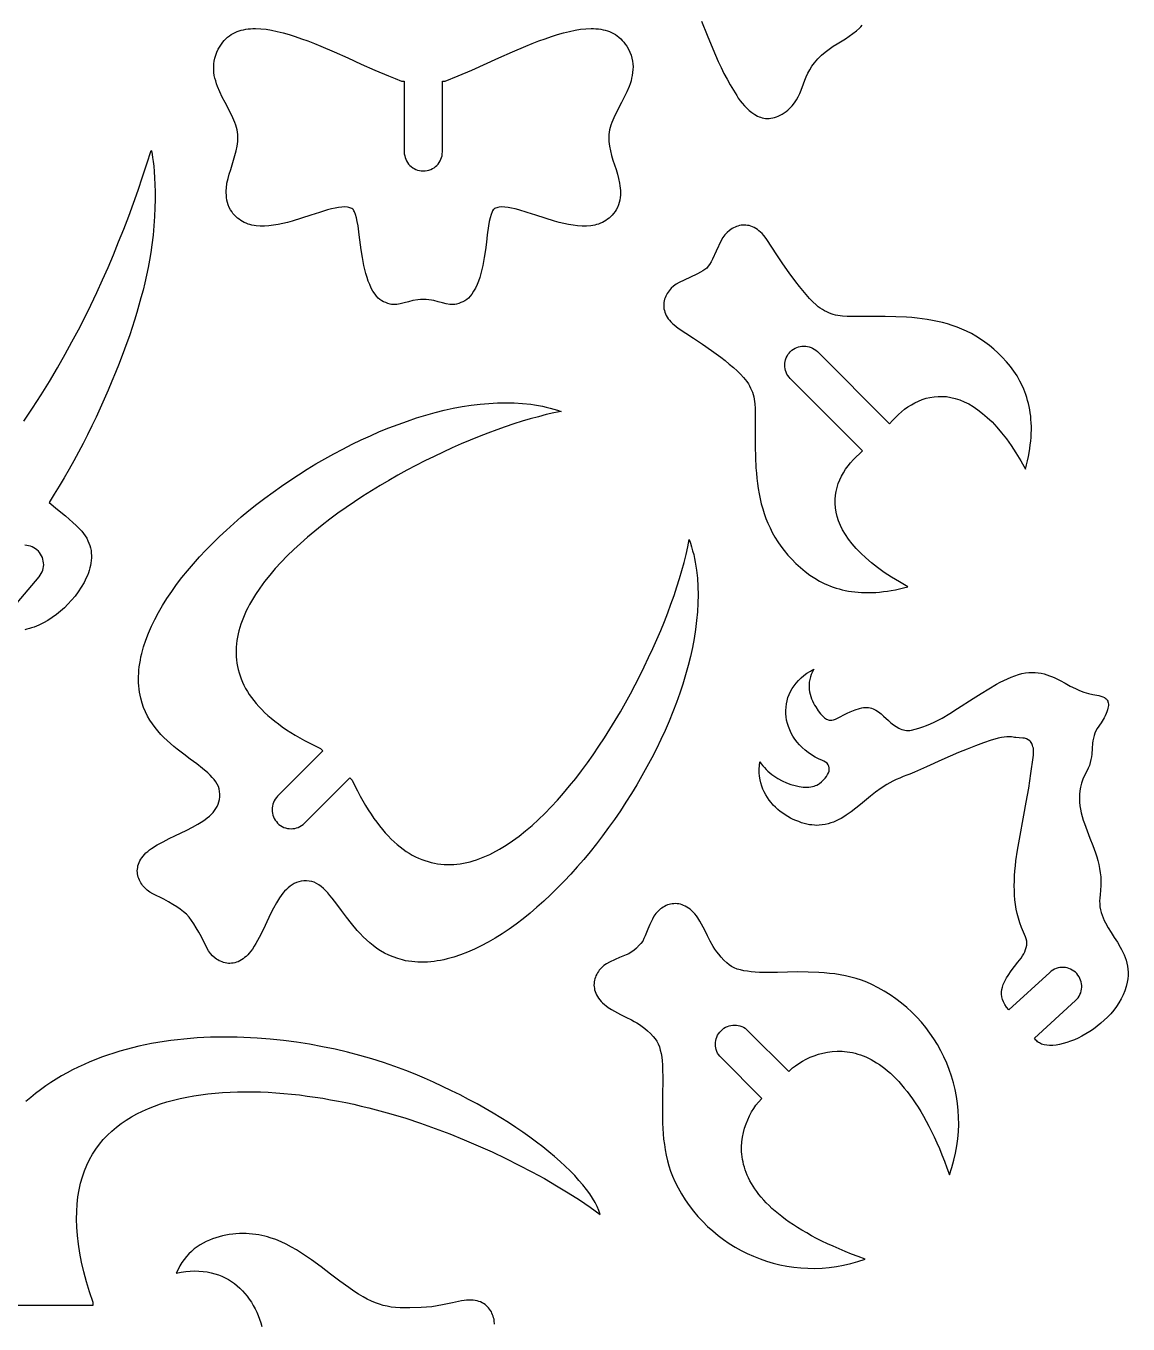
# Model space of a CAD drawing. Extents: x 4 to 246, y 5 to 420.
# Drawn here: x 155.2 to 242.1, y 122.9 to 225.2 of the extents above; entities that cross this region are included whole.
import ezdxf

# ---------------------------------------------------------------- set-up
doc = ezdxf.new("R2010")
doc.units = 0
doc.layers.add('IMPORT_-_TIRANO', color=18, linetype='CONTINUOUS')

msp = doc.modelspace()

# ---------------------------------------------------------------- linework, layer by layer
at = {"layer": 'IMPORT_-_TIRANO'}
for points in [[(208.45, 225.58), (208.9, 224.48), (209.34, 223.42), (209.78, 222.42), (210, 221.94), (210.23, 221.47), (210.47, 221.01), (210.71, 220.57), (210.97, 220.14), (211.23, 219.72), (211.36, 219.52), (211.51, 219.32), (211.67, 219.12), (211.84, 218.92), (212.02, 218.73), (212.22, 218.55), (212.43, 218.38), (212.65, 218.23), (212.88, 218.11), (213, 218.06), (213.12, 218.01), (213.25, 217.98), (213.38, 217.95), (213.51, 217.93), (213.65, 217.93), (213.78, 217.93), (213.92, 217.94), (214.07, 217.96), (214.21, 218), (214.36, 218.05), (214.51, 218.11), (214.67, 218.18), (214.82, 218.27), (214.98, 218.37), (215.13, 218.48), (215.26, 218.58), (215.38, 218.69), (215.5, 218.8), (215.6, 218.91), (215.79, 219.14), (215.95, 219.38), (216.09, 219.63), (216.2, 219.88), (216.31, 220.14), (216.51, 220.66), (216.61, 220.93), (216.72, 221.21), (216.85, 221.48), (216.99, 221.76), (217.16, 222.04), (217.36, 222.31), (217.49, 222.47), (217.62, 222.62), (217.91, 222.9), (218.21, 223.15), (218.52, 223.39), (218.84, 223.61), (219.16, 223.81), (219.8, 224.21), (220.11, 224.41), (220.4, 224.61), (220.67, 224.82), (220.92, 225.04), (221.03, 225.15), (221.13, 225.27)], [(155.03, 194.05), (155.72, 195.08), (156.39, 196.13), (157.05, 197.19), (157.68, 198.26), (158.3, 199.34), (158.83, 200.3), (159.34, 201.26), (159.84, 202.24), (160.32, 203.21), (160.79, 204.2), (161.24, 205.19), (161.68, 206.18), (162.1, 207.18), (162.51, 208.19), (162.91, 209.2), (163.3, 210.22), (163.67, 211.25), (164.04, 212.28), (164.39, 213.31), (164.74, 214.35), (165.07, 215.4), (165.08, 215.4), (165.09, 215.37), (165.12, 215.27), (165.15, 215.09), (165.19, 214.84), (165.23, 214.53), (165.27, 214.16), (165.31, 213.73), (165.34, 213.25), (165.37, 212.72), (165.38, 212.14), (165.38, 211.53), (165.37, 210.87), (165.34, 210.18), (165.29, 209.46), (165.22, 208.72), (165.13, 207.95), (165.04, 207.35), (164.94, 206.75), (164.83, 206.16), (164.7, 205.56), (164.57, 204.97), (164.43, 204.38), (164.27, 203.79), (164.11, 203.2), (163.94, 202.61), (163.76, 202.03), (163.58, 201.45), (163.38, 200.87), (162.97, 199.73), (162.54, 198.6), (162.26, 197.9), (161.97, 197.2), (161.67, 196.49), (161.37, 195.79), (161.05, 195.09), (160.73, 194.38), (160.39, 193.68), (160.05, 192.99), (159.7, 192.3), (159.34, 191.61), (158.98, 190.93), (158.6, 190.26), (158.22, 189.59), (157.83, 188.94), (157.43, 188.29), (157.03, 187.65), (157.7, 187.1), (158.32, 186.58), (158.9, 186.07), (159.17, 185.82), (159.43, 185.56), (159.6, 185.38), (159.75, 185.2), (159.88, 185.01), (159.99, 184.82), (160.09, 184.63), (160.17, 184.44), (160.24, 184.25), (160.29, 184.06), (160.33, 183.86), (160.35, 183.66), (160.36, 183.47), (160.36, 183.27), (160.35, 183.07), (160.32, 182.87), (160.29, 182.68), (160.24, 182.48), (160.19, 182.29), (160.12, 182.09), (160.05, 181.9), (159.96, 181.71), (159.78, 181.33), (159.56, 180.96), (159.32, 180.61), (159.07, 180.27), (158.79, 179.94), (158.51, 179.63), (158.23, 179.35), (157.93, 179.08), (157.61, 178.82), (157.28, 178.58), (156.93, 178.35), (156.58, 178.15), (156.21, 177.97), (155.84, 177.82), (155.65, 177.75), (155.47, 177.7), (155.28, 177.65), (155.1, 177.61)], [(153.03, 178.02), (156.24, 181.79), (156.33, 181.91), (156.41, 182.04), (156.48, 182.17), (156.53, 182.31), (156.56, 182.45), (156.59, 182.59), (156.6, 182.74), (156.59, 182.88), (156.57, 183.03), (156.54, 183.17), (156.5, 183.3), (156.44, 183.44), (156.36, 183.57), (156.28, 183.69), (156.18, 183.8), (156.07, 183.91), (155.95, 184), (155.82, 184.08), (155.68, 184.15), (155.55, 184.2), (155.4, 184.23), (155.26, 184.26), (155.12, 184.27)], [(154.02, 124.37), (160.49, 124.37), (160.49, 124.58), (160.22, 125.41), (159.98, 126.21), (159.77, 126.98), (159.59, 127.74), (159.45, 128.46), (159.34, 129.17), (159.26, 129.85), (159.21, 130.5), (159.19, 131.14), (159.2, 131.75), (159.23, 132.33), (159.3, 132.9), (159.39, 133.44), (159.5, 133.97), (159.65, 134.47), (159.81, 134.95), (160.01, 135.41), (160.22, 135.85), (160.46, 136.27), (160.72, 136.67), (161, 137.05), (161.3, 137.42), (161.63, 137.76), (161.97, 138.08), (162.33, 138.39), (162.71, 138.68), (163.11, 138.95), (163.52, 139.21), (163.95, 139.44), (164.4, 139.66), (164.86, 139.87), (165.33, 140.06), (165.82, 140.23), (166.32, 140.39), (166.83, 140.53), (167.36, 140.66), (167.89, 140.77), (168.44, 140.87), (168.99, 140.95), (169.55, 141.03), (170.13, 141.08), (170.7, 141.13), (171.29, 141.16), (171.88, 141.18), (172.48, 141.19), (173.08, 141.18), (173.69, 141.17), (174.3, 141.14), (174.91, 141.11), (175.52, 141.06), (176.14, 141), (176.76, 140.93), (177.37, 140.85), (177.99, 140.77), (178.6, 140.67), (179.22, 140.56), (179.83, 140.45), (180.43, 140.33), (181.04, 140.2), (181.63, 140.06), (182.23, 139.92), (182.81, 139.77), (183.39, 139.61), (183.97, 139.45), (185.14, 139.09), (186.31, 138.7), (187.46, 138.29), (188.61, 137.86), (189.74, 137.4), (190.85, 136.93), (191.95, 136.44), (193.02, 135.93), (194.07, 135.41), (195.09, 134.88), (196.07, 134.34), (197.03, 133.78), (197.95, 133.22), (198.84, 132.66), (199.68, 132.09), (200.48, 131.52), (200.37, 131.82), (200.24, 132.14), (200.07, 132.46), (199.87, 132.8), (199.65, 133.14), (199.39, 133.49), (199.11, 133.84), (198.8, 134.2), (198.47, 134.57), (198.1, 134.94), (197.72, 135.32), (197.31, 135.69), (196.87, 136.07), (196.42, 136.46), (195.94, 136.84), (195.44, 137.22), (194.92, 137.61), (194.38, 137.99), (193.82, 138.37), (193.24, 138.75), (192.65, 139.12), (192.03, 139.5), (191.41, 139.86), (190.76, 140.23), (190.1, 140.58), (189.43, 140.93), (188.75, 141.27), (188.05, 141.61), (187.34, 141.93), (186.62, 142.25), (185.89, 142.56), (185.15, 142.85), (184.28, 143.18), (183.38, 143.49), (182.46, 143.78), (181.51, 144.05), (180.55, 144.3), (179.57, 144.53), (178.57, 144.74), (177.56, 144.93), (176.54, 145.09), (175.51, 145.23), (174.46, 145.34), (173.42, 145.42), (172.37, 145.47), (171.84, 145.49), (171.32, 145.5), (170.79, 145.5), (170.27, 145.49), (169.74, 145.48), (169.22, 145.46), (168.7, 145.43), (168.17, 145.39), (167.65, 145.34), (167.14, 145.29), (166.62, 145.22), (166.11, 145.15), (165.6, 145.07), (165.09, 144.98), (164.59, 144.88), (164.09, 144.77), (163.59, 144.65), (163.1, 144.52), (162.61, 144.38), (162.12, 144.23), (161.64, 144.07), (161.17, 143.91), (160.7, 143.73), (160.24, 143.54), (159.78, 143.34), (159.33, 143.13), (158.88, 142.91), (158.44, 142.68), (158.01, 142.44), (157.59, 142.18), (157.17, 141.92), (156.76, 141.64), (156.36, 141.35), (155.96, 141.05), (155.58, 140.74), (155.2, 140.42)], [(192.13, 122.86), (192.11, 123.12), (192.1, 123.25), (192.07, 123.37), (192.03, 123.49), (191.99, 123.61), (191.94, 123.73), (191.89, 123.84), (191.82, 123.95), (191.75, 124.05), (191.67, 124.15), (191.58, 124.24), (191.49, 124.33), (191.39, 124.41), (191.28, 124.48), (191.16, 124.55), (191.03, 124.61), (190.9, 124.66), (190.76, 124.7), (190.61, 124.73), (190.45, 124.75), (190.28, 124.76), (190.11, 124.76), (189.93, 124.75), (189.74, 124.73), (189.54, 124.69), (188.83, 124.54), (188.04, 124.38), (187.63, 124.31), (187.21, 124.24), (186.78, 124.2), (186.35, 124.17), (185.46, 124.14), (185.06, 124.14), (184.69, 124.15), (184.34, 124.18), (184, 124.21), (183.68, 124.27), (183.37, 124.34), (183.06, 124.43), (182.75, 124.54), (182.44, 124.67), (182.11, 124.83), (181.78, 125.01), (181.43, 125.23), (181.06, 125.47), (180.66, 125.74), (179.95, 126.26), (179.22, 126.81), (178.48, 127.37), (177.71, 127.93), (177.33, 128.2), (176.93, 128.46), (176.53, 128.71), (176.13, 128.94), (175.72, 129.16), (175.31, 129.36), (174.89, 129.53), (174.46, 129.68), (174.25, 129.74), (174.03, 129.8), (173.8, 129.85), (173.56, 129.9), (173.32, 129.94), (173.07, 129.97), (172.81, 129.99), (172.56, 130), (172.29, 130), (172.03, 130), (171.76, 129.99), (171.5, 129.96), (171.23, 129.93), (170.96, 129.88), (170.7, 129.83), (170.43, 129.76), (170.17, 129.68), (169.91, 129.59), (169.66, 129.49), (169.41, 129.38), (169.16, 129.25), (168.93, 129.11), (168.7, 128.95), (168.47, 128.79), (168.26, 128.6), (168.05, 128.41), (167.86, 128.19), (167.67, 127.96), (167.5, 127.72), (167.34, 127.46), (167.19, 127.18), (167.05, 126.89), (167.43, 126.96), (167.8, 127.01), (168.16, 127.04), (168.5, 127.06), (168.84, 127.05), (169.17, 127.02), (169.48, 126.98), (169.79, 126.92), (170.08, 126.84), (170.37, 126.75), (170.64, 126.64), (170.91, 126.52), (171.16, 126.38), (171.4, 126.23), (171.64, 126.06), (171.86, 125.88), (172.07, 125.69), (172.27, 125.49), (172.46, 125.28), (172.64, 125.06), (172.81, 124.83), (172.97, 124.59), (173.12, 124.34), (173.26, 124.08), (173.39, 123.81), (173.51, 123.54), (173.62, 123.26), (173.72, 122.98), (173.8, 122.69)]]:
    msp.add_lwpolyline(points, dxfattribs=at)
for points in [[(201.83, 210.9), (201.74, 210.73), (201.64, 210.58), (201.53, 210.44), (201.42, 210.3), (201.3, 210.18), (201.18, 210.07), (201.05, 209.97), (200.92, 209.88), (200.78, 209.79), (200.64, 209.72), (200.5, 209.66), (200.35, 209.6), (200.19, 209.56), (200.04, 209.52), (199.88, 209.49), (199.72, 209.46), (199.38, 209.44), (199.04, 209.44), (198.69, 209.46), (198.33, 209.5), (197.97, 209.56), (197.6, 209.64), (197.23, 209.73), (196.86, 209.83), (196.13, 210.05), (195.41, 210.29), (194.72, 210.51), (194.07, 210.71), (193.77, 210.79), (193.48, 210.86), (193.21, 210.91), (192.95, 210.94), (192.72, 210.95), (192.51, 210.93), (192.41, 210.91), (192.32, 210.88), (192.23, 210.85), (192.15, 210.81), (192.1, 210.77), (192.04, 210.71), (191.99, 210.64), (191.95, 210.55), (191.87, 210.34), (191.79, 210.08), (191.73, 209.79), (191.67, 209.46), (191.57, 208.74), (191.5, 208.18), (191.43, 207.57), (191.33, 206.95), (191.21, 206.32), (191.14, 206), (191.06, 205.7), (190.97, 205.39), (190.87, 205.1), (190.76, 204.82), (190.63, 204.55), (190.49, 204.3), (190.34, 204.06), (190.21, 203.9), (190.09, 203.76), (189.95, 203.65), (189.8, 203.55), (189.65, 203.47), (189.49, 203.4), (189.33, 203.34), (189.15, 203.29), (189.02, 203.26), (188.89, 203.25), (188.76, 203.25), (188.63, 203.26), (188.34, 203.31), (188.04, 203.39), (187.71, 203.47), (187.35, 203.56), (187.16, 203.59), (186.96, 203.62), (186.75, 203.65), (186.53, 203.66), (186.31, 203.65), (186.1, 203.62), (185.7, 203.56), (185.35, 203.47), (185.02, 203.39), (184.71, 203.31), (184.43, 203.26), (184.29, 203.25), (184.16, 203.25), (184.03, 203.26), (183.91, 203.29), (183.73, 203.34), (183.56, 203.4), (183.4, 203.47), (183.25, 203.55), (183.11, 203.65), (182.97, 203.76), (182.84, 203.9), (182.72, 204.06), (182.56, 204.3), (182.42, 204.55), (182.3, 204.82), (182.19, 205.1), (182.09, 205.39), (182, 205.7), (181.92, 206), (181.84, 206.32), (181.72, 206.95), (181.63, 207.57), (181.48, 208.74), (181.38, 209.46), (181.32, 209.79), (181.26, 210.08), (181.19, 210.34), (181.11, 210.55), (181.06, 210.64), (181.01, 210.71), (180.96, 210.77), (180.9, 210.81), (180.82, 210.85), (180.74, 210.88), (180.65, 210.91), (180.55, 210.93), (180.34, 210.95), (180.1, 210.94), (179.85, 210.91), (179.58, 210.86), (179.29, 210.79), (178.98, 210.71), (178.33, 210.51), (177.65, 210.29), (176.93, 210.05), (176.19, 209.83), (175.82, 209.73), (175.45, 209.64), (175.09, 209.56), (174.72, 209.5), (174.36, 209.46), (174.01, 209.44), (173.67, 209.44), (173.34, 209.46), (173.18, 209.49), (173.02, 209.52), (172.86, 209.56), (172.71, 209.6), (172.56, 209.66), (172.41, 209.72), (172.27, 209.79), (172.14, 209.88), (172, 209.97), (171.88, 210.07), (171.75, 210.18), (171.64, 210.3), (171.52, 210.44), (171.42, 210.58), (171.32, 210.73), (171.22, 210.9), (171.15, 211.1), (171.09, 211.29), (171.05, 211.49), (171.02, 211.68), (171, 211.87), (170.99, 212.06), (170.99, 212.25), (171.01, 212.43), (171.05, 212.81), (171.13, 213.18), (171.23, 213.54), (171.34, 213.91), (171.57, 214.64), (171.68, 215), (171.78, 215.37), (171.85, 215.73), (171.88, 215.92), (171.9, 216.1), (171.91, 216.29), (171.91, 216.47), (171.9, 216.66), (171.88, 216.84), (171.85, 217.03), (171.8, 217.21), (171.74, 217.4), (171.67, 217.59), (171.51, 217.98), (171.32, 218.37), (170.9, 219.18), (170.68, 219.59), (170.48, 220.01), (170.31, 220.44), (170.23, 220.66), (170.16, 220.88), (170.1, 221.1), (170.05, 221.32), (170.02, 221.54), (170, 221.77), (170, 221.99), (170.01, 222.22), (170.04, 222.45), (170.09, 222.68), (170.16, 222.91), (170.25, 223.15), (170.36, 223.38), (170.5, 223.62), (170.61, 223.78), (170.72, 223.93), (170.84, 224.07), (170.97, 224.2), (171.1, 224.32), (171.24, 224.43), (171.38, 224.53), (171.53, 224.62), (171.69, 224.7), (171.85, 224.77), (172.01, 224.83), (172.18, 224.88), (172.36, 224.92), (172.54, 224.96), (172.72, 224.98), (172.91, 225), (173.1, 225.01), (173.3, 225.01), (173.71, 225), (174.13, 224.95), (174.56, 224.88), (175.01, 224.79), (175.48, 224.67), (175.95, 224.54), (176.43, 224.38), (176.93, 224.21), (177.43, 224.03), (177.94, 223.83), (178.45, 223.61), (179.5, 223.17), (180.57, 222.69), (181.64, 222.21), (182.71, 221.74), (183.77, 221.28), (184.3, 221.06), (184.82, 220.86), (185.03, 220.86), (185.03, 215.29), (185.03, 215.13), (185.06, 214.98), (185.09, 214.84), (185.14, 214.7), (185.21, 214.57), (185.28, 214.45), (185.37, 214.33), (185.47, 214.22), (185.57, 214.13), (185.69, 214.04), (185.81, 213.97), (185.94, 213.9), (186.08, 213.85), (186.22, 213.81), (186.37, 213.79), (186.53, 213.78), (186.68, 213.79), (186.83, 213.81), (186.97, 213.85), (187.11, 213.9), (187.24, 213.97), (187.37, 214.04), (187.48, 214.13), (187.59, 214.22), (187.69, 214.33), (187.77, 214.45), (187.85, 214.57), (187.91, 214.7), (187.96, 214.84), (188, 214.98), (188.02, 215.13), (188.03, 215.29), (188.03, 220.86), (188.24, 220.86), (189.28, 221.28), (190.35, 221.74), (192.49, 222.69), (193.55, 223.17), (194.6, 223.61), (195.12, 223.83), (195.63, 224.03), (196.13, 224.21), (196.62, 224.38), (197.11, 224.54), (197.58, 224.67), (198.04, 224.79), (198.49, 224.88), (198.93, 224.95), (199.35, 225), (199.75, 225.01), (199.95, 225.01), (200.14, 225), (200.33, 224.98), (200.52, 224.96), (200.7, 224.92), (200.87, 224.88), (201.04, 224.83), (201.21, 224.77), (201.37, 224.7), (201.52, 224.62), (201.67, 224.53), (201.81, 224.43), (201.95, 224.32), (202.09, 224.2), (202.21, 224.07), (202.33, 223.93), (202.45, 223.78), (202.56, 223.62), (202.7, 223.38), (202.81, 223.15), (202.9, 222.91), (202.97, 222.68), (203.02, 222.45), (203.05, 222.22), (203.06, 221.99), (203.05, 221.77), (203.03, 221.54), (203, 221.32), (202.95, 221.1), (202.9, 220.88), (202.83, 220.66), (202.75, 220.44), (202.57, 220.01), (202.37, 219.59), (202.16, 219.18), (201.74, 218.37), (201.55, 217.98), (201.38, 217.59), (201.31, 217.4), (201.26, 217.21), (201.21, 217.03), (201.18, 216.84), (201.16, 216.66), (201.15, 216.47), (201.15, 216.29), (201.16, 216.1), (201.18, 215.92), (201.2, 215.73), (201.28, 215.37), (201.37, 215), (201.48, 214.64), (201.72, 213.91), (201.83, 213.54), (201.92, 213.18), (202, 212.81), (202.03, 212.62), (202.05, 212.43), (202.06, 212.25), (202.06, 212.06), (202.06, 211.87), (202.04, 211.68), (202.01, 211.49), (201.96, 211.29), (201.91, 211.1)], [(224.73, 181), (224.06, 181.38), (223.44, 181.76), (222.87, 182.13), (222.34, 182.51), (221.85, 182.89), (221.41, 183.27), (221.01, 183.64), (220.65, 184.01), (220.33, 184.38), (220.04, 184.75), (219.8, 185.12), (219.58, 185.48), (219.41, 185.84), (219.26, 186.19), (219.15, 186.54), (219.07, 186.88), (219.01, 187.22), (218.99, 187.56), (218.99, 187.89), (219.02, 188.21), (219.07, 188.52), (219.14, 188.83), (219.24, 189.13), (219.36, 189.43), (219.49, 189.72), (219.65, 189.99), (219.82, 190.26), (220.01, 190.53), (220.21, 190.78), (220.43, 191.02), (220.66, 191.25), (220.9, 191.47), (221.15, 191.72), (215.46, 197.41), (215.36, 197.52), (215.27, 197.65), (215.19, 197.77), (215.13, 197.91), (215.08, 198.04), (215.05, 198.19), (215.03, 198.33), (215.02, 198.47), (215.03, 198.62), (215.05, 198.76), (215.09, 198.9), (215.13, 199.04), (215.2, 199.17), (215.27, 199.3), (215.36, 199.42), (215.46, 199.53), (215.58, 199.64), (215.7, 199.73), (215.83, 199.8), (215.96, 199.87), (216.1, 199.91), (216.24, 199.95), (216.38, 199.97), (216.53, 199.98), (216.67, 199.97), (216.81, 199.95), (216.95, 199.91), (217.09, 199.87), (217.22, 199.8), (217.35, 199.73), (217.47, 199.64), (217.59, 199.54), (223.27, 193.85), (223.52, 194.1), (223.75, 194.34), (223.98, 194.57), (224.22, 194.78), (224.47, 194.99), (224.73, 195.18), (225, 195.35), (225.28, 195.5), (225.57, 195.64), (225.86, 195.76), (226.17, 195.86), (226.47, 195.93), (226.79, 195.98), (227.11, 196.01), (227.44, 196.01), (227.77, 195.99), (228.11, 195.93), (228.46, 195.85), (228.81, 195.74), (229.16, 195.59), (229.52, 195.41), (229.88, 195.2), (230.25, 194.95), (230.61, 194.67), (230.98, 194.35), (231.36, 193.99), (231.73, 193.59), (232.11, 193.14), (232.49, 192.66), (232.86, 192.13), (233.24, 191.56), (233.62, 190.94), (234, 190.27), (234.09, 190.6), (234.17, 190.93), (234.23, 191.26), (234.29, 191.57), (234.34, 191.89), (234.38, 192.19), (234.42, 192.49), (234.44, 192.79), (234.45, 193.08), (234.46, 193.36), (234.46, 193.64), (234.45, 193.92), (234.43, 194.19), (234.41, 194.45), (234.38, 194.71), (234.34, 194.96), (234.29, 195.21), (234.23, 195.45), (234.17, 195.69), (234.1, 195.92), (234.03, 196.15), (233.95, 196.38), (233.86, 196.59), (233.77, 196.81), (233.56, 197.22), (233.33, 197.62), (233.08, 198), (232.81, 198.36), (232.49, 198.74), (232.16, 199.1), (231.83, 199.43), (231.49, 199.74), (231.15, 200.02), (230.8, 200.29), (230.45, 200.53), (230.09, 200.75), (229.73, 200.96), (229.36, 201.14), (228.99, 201.31), (228.61, 201.46), (228.23, 201.6), (227.85, 201.72), (227.46, 201.83), (227.06, 201.92), (226.66, 202), (226.26, 202.07), (225.86, 202.13), (225.45, 202.18), (225.04, 202.22), (224.62, 202.25), (223.79, 202.29), (222.94, 202.31), (222.08, 202.31), (220.34, 202.3), (219.95, 202.3), (219.57, 202.33), (219.39, 202.35), (219.2, 202.38), (219.02, 202.42), (218.85, 202.47), (218.67, 202.53), (218.5, 202.59), (218.33, 202.67), (218.16, 202.75), (217.99, 202.85), (217.82, 202.96), (217.66, 203.08), (217.5, 203.22), (217.24, 203.46), (216.97, 203.73), (216.71, 204.03), (216.44, 204.35), (216.17, 204.68), (215.9, 205.03), (215.37, 205.74), (214.87, 206.47), (214.4, 207.17), (213.6, 208.39), (213.48, 208.55), (213.36, 208.7), (213.24, 208.84), (213.12, 208.96), (212.99, 209.07), (212.87, 209.17), (212.74, 209.25), (212.61, 209.32), (212.48, 209.38), (212.35, 209.43), (212.22, 209.47), (212.09, 209.49), (211.96, 209.51), (211.83, 209.52), (211.7, 209.51), (211.58, 209.5), (211.45, 209.48), (211.33, 209.44), (211.21, 209.41), (211.1, 209.36), (210.98, 209.3), (210.87, 209.24), (210.77, 209.17), (210.66, 209.1), (210.47, 208.93), (210.3, 208.74), (210.14, 208.53), (210.02, 208.3), (209.61, 207.45), (209.33, 206.84), (209.21, 206.61), (209.1, 206.42), (208.99, 206.27), (208.87, 206.13), (208.73, 206.01), (208.57, 205.9), (208.38, 205.79), (208.15, 205.67), (207.55, 205.39), (206.7, 204.98), (206.47, 204.85), (206.26, 204.7), (206.07, 204.53), (205.9, 204.34), (205.83, 204.23), (205.76, 204.13), (205.69, 204.02), (205.64, 203.9), (205.59, 203.79), (205.55, 203.67), (205.52, 203.54), (205.5, 203.42), (205.49, 203.29), (205.48, 203.17), (205.49, 203.04), (205.5, 202.91), (205.53, 202.78), (205.57, 202.65), (205.62, 202.52), (205.68, 202.39), (205.75, 202.26), (205.83, 202.13), (205.93, 202.01), (206.04, 201.88), (206.16, 201.76), (206.3, 201.64), (206.45, 201.52), (206.61, 201.4), (207.82, 200.6), (208.53, 200.13), (209.25, 199.62), (209.97, 199.1), (210.32, 198.83), (210.65, 198.56), (210.97, 198.29), (211.26, 198.02), (211.53, 197.76), (211.78, 197.5), (211.91, 197.34), (212.04, 197.18), (212.15, 197.01), (212.24, 196.84), (212.33, 196.67), (212.41, 196.5), (212.47, 196.33), (212.53, 196.15), (212.58, 195.98), (212.61, 195.8), (212.67, 195.43), (212.7, 195.05), (212.7, 194.66), (212.69, 192.92), (212.69, 192.06), (212.71, 191.21), (212.75, 190.37), (212.78, 189.96), (212.82, 189.55), (212.87, 189.14), (212.93, 188.74), (213, 188.33), (213.08, 187.94), (213.17, 187.54), (213.28, 187.15), (213.4, 186.77), (213.54, 186.39), (213.69, 186.01), (213.86, 185.64), (214.04, 185.27), (214.24, 184.91), (214.47, 184.55), (214.71, 184.19), (214.98, 183.85), (215.26, 183.5), (215.57, 183.17), (215.9, 182.84), (216.26, 182.51), (216.64, 182.19), (217, 181.92), (217.38, 181.67), (217.77, 181.44), (218.19, 181.23), (218.4, 181.14), (218.62, 181.05), (218.85, 180.97), (219.07, 180.89), (219.31, 180.83), (219.55, 180.76), (219.79, 180.71), (220.04, 180.66), (220.29, 180.62), (220.55, 180.59), (220.81, 180.57), (221.08, 180.55), (221.35, 180.54), (221.63, 180.54), (221.92, 180.54), (222.21, 180.56), (222.5, 180.58), (222.8, 180.62), (223.11, 180.66), (223.42, 180.71), (223.74, 180.76), (224.06, 180.83), (224.39, 180.91)], [(197.39, 194.82), (196.81, 194.7), (196.21, 194.57), (195.6, 194.41), (194.96, 194.24), (194.32, 194.05), (193.66, 193.84), (192.99, 193.62), (192.31, 193.38), (191.62, 193.12), (190.92, 192.85), (190.22, 192.57), (189.51, 192.26), (188.8, 191.95), (188.08, 191.62), (187.37, 191.28), (186.65, 190.93), (185.94, 190.56), (185.22, 190.18), (184.52, 189.79), (183.82, 189.39), (183.12, 188.98), (182.44, 188.56), (181.76, 188.13), (181.09, 187.7), (180.44, 187.25), (179.8, 186.8), (179.17, 186.33), (178.56, 185.86), (177.97, 185.39), (177.4, 184.91), (176.84, 184.42), (176.31, 183.93), (175.8, 183.43), (175.31, 182.93), (174.85, 182.43), (174.42, 181.92), (174.01, 181.41), (173.64, 180.89), (173.29, 180.38), (172.98, 179.86), (172.83, 179.6), (172.7, 179.35), (172.57, 179.09), (172.45, 178.83), (172.34, 178.57), (172.24, 178.31), (172.15, 178.05), (172.07, 177.79), (171.99, 177.53), (171.93, 177.28), (171.88, 177.02), (171.83, 176.76), (171.8, 176.5), (171.78, 176.25), (171.77, 175.99), (171.77, 175.74), (171.78, 175.48), (171.8, 175.23), (171.83, 174.98), (171.88, 174.72), (171.93, 174.47), (172, 174.22), (172.08, 173.97), (172.17, 173.73), (172.27, 173.48), (172.39, 173.23), (172.52, 172.99), (172.66, 172.75), (172.81, 172.5), (172.98, 172.26), (173.16, 172.02), (173.36, 171.79), (173.56, 171.55), (173.79, 171.32), (174.02, 171.09), (174.27, 170.86), (174.53, 170.63), (174.81, 170.4), (175.1, 170.18), (175.41, 169.95), (175.73, 169.73), (176.07, 169.51), (176.42, 169.3), (176.79, 169.08), (177.17, 168.87), (177.57, 168.66), (177.99, 168.46), (178.42, 168.25), (178.61, 168.06), (175.04, 164.49), (174.94, 164.38), (174.85, 164.25), (174.77, 164.13), (174.71, 163.99), (174.66, 163.86), (174.63, 163.71), (174.61, 163.57), (174.6, 163.43), (174.61, 163.28), (174.63, 163.14), (174.66, 163), (174.71, 162.86), (174.77, 162.73), (174.85, 162.6), (174.94, 162.48), (175.04, 162.36), (175.15, 162.26), (175.27, 162.17), (175.4, 162.1), (175.54, 162.03), (175.67, 161.99), (175.81, 161.95), (175.96, 161.93), (176.1, 161.92), (176.25, 161.93), (176.39, 161.95), (176.53, 161.99), (176.67, 162.03), (176.8, 162.1), (176.93, 162.17), (177.05, 162.26), (177.16, 162.36), (180.73, 165.94), (180.93, 165.74), (181.13, 165.31), (181.34, 164.9), (181.55, 164.5), (181.76, 164.12), (181.97, 163.75), (182.19, 163.4), (182.41, 163.06), (182.63, 162.74), (182.85, 162.43), (183.07, 162.14), (183.3, 161.86), (183.53, 161.6), (183.76, 161.35), (183.99, 161.11), (184.23, 160.89), (184.46, 160.68), (184.7, 160.49), (184.94, 160.31), (185.18, 160.14), (185.42, 159.99), (185.66, 159.85), (185.91, 159.72), (186.15, 159.6), (186.4, 159.5), (186.65, 159.41), (186.9, 159.33), (187.15, 159.26), (187.4, 159.2), (187.65, 159.16), (187.9, 159.13), (188.16, 159.1), (188.41, 159.09), (188.67, 159.1), (188.92, 159.11), (189.18, 159.13), (189.43, 159.16), (189.69, 159.2), (189.95, 159.26), (190.21, 159.32), (190.47, 159.39), (190.73, 159.47), (190.98, 159.57), (191.24, 159.67), (191.5, 159.78), (191.76, 159.9), (192.02, 160.02), (192.54, 160.3), (193.05, 160.62), (193.57, 160.96), (194.08, 161.34), (194.59, 161.75), (195.1, 162.18), (195.61, 162.64), (196.11, 163.13), (196.6, 163.64), (197.1, 164.17), (197.58, 164.72), (198.06, 165.3), (198.54, 165.89), (199.01, 166.5), (199.47, 167.12), (199.92, 167.76), (200.37, 168.42), (200.81, 169.08), (201.24, 169.76), (201.66, 170.45), (202.07, 171.14), (202.47, 171.84), (202.86, 172.55), (203.23, 173.26), (203.6, 173.98), (203.95, 174.69), (204.29, 175.41), (204.62, 176.12), (204.94, 176.83), (205.24, 177.54), (205.53, 178.25), (205.8, 178.94), (206.05, 179.63), (206.29, 180.32), (206.52, 180.99), (206.72, 181.64), (206.91, 182.29), (207.09, 182.92), (207.24, 183.54), (207.38, 184.14), (207.49, 184.72), (207.59, 184.43), (207.68, 184.14), (207.76, 183.84), (207.84, 183.55), (207.9, 183.24), (207.96, 182.94), (208.02, 182.63), (208.06, 182.31), (208.13, 181.68), (208.17, 181.03), (208.19, 180.37), (208.17, 179.7), (208.14, 179.02), (208.07, 178.33), (207.99, 177.63), (207.87, 176.93), (207.74, 176.22), (207.58, 175.5), (207.4, 174.78), (207.2, 174.06), (206.98, 173.33), (206.74, 172.6), (206.48, 171.87), (206.2, 171.14), (205.9, 170.41), (205.58, 169.68), (205.25, 168.96), (204.9, 168.23), (204.54, 167.52), (204.16, 166.8), (203.76, 166.09), (203.36, 165.39), (202.94, 164.7), (202.5, 164.01), (202.06, 163.33), (201.6, 162.66), (201.13, 162.01), (200.66, 161.36), (200.17, 160.73), (199.68, 160.11), (199.17, 159.5), (198.66, 158.91), (198.15, 158.34), (197.62, 157.78), (197.09, 157.24), (196.56, 156.72), (196.02, 156.21), (195.48, 155.73), (194.94, 155.27), (194.39, 154.83), (193.84, 154.41), (193.29, 154.01), (192.74, 153.64), (192.19, 153.3), (191.65, 152.98), (191.1, 152.69), (190.55, 152.42), (190.01, 152.19), (189.47, 151.98), (188.94, 151.8), (188.41, 151.66), (188.15, 151.59), (187.88, 151.54), (187.62, 151.5), (187.37, 151.46), (187.11, 151.43), (186.85, 151.41), (186.6, 151.4), (186.35, 151.4), (186.1, 151.41), (185.85, 151.42), (185.61, 151.45), (185.36, 151.48), (185.12, 151.52), (184.88, 151.58), (184.51, 151.68), (184.15, 151.81), (183.81, 151.95), (183.48, 152.12), (183.16, 152.3), (182.86, 152.49), (182.58, 152.71), (182.3, 152.93), (182.04, 153.16), (181.79, 153.41), (181.54, 153.66), (181.31, 153.91), (180.87, 154.44), (180.46, 154.96), (180.07, 155.48), (179.71, 155.98), (179.35, 156.44), (179.17, 156.66), (179, 156.86), (178.82, 157.05), (178.65, 157.22), (178.47, 157.37), (178.29, 157.5), (178.11, 157.61), (177.92, 157.7), (177.73, 157.76), (177.54, 157.8), (177.32, 157.81), (177.11, 157.81), (176.9, 157.78), (176.71, 157.74), (176.53, 157.68), (176.35, 157.6), (176.18, 157.51), (176.02, 157.4), (175.87, 157.27), (175.73, 157.14), (175.58, 156.99), (175.45, 156.83), (175.32, 156.65), (175.19, 156.47), (174.95, 156.08), (174.72, 155.66), (174.49, 155.21), (174.05, 154.28), (173.82, 153.8), (173.58, 153.34), (173.32, 152.88), (173.19, 152.66), (173.05, 152.44), (172.93, 152.27), (172.81, 152.12), (172.69, 151.99), (172.57, 151.86), (172.44, 151.76), (172.32, 151.66), (172.19, 151.58), (172.06, 151.5), (171.93, 151.44), (171.8, 151.4), (171.67, 151.36), (171.54, 151.33), (171.41, 151.32), (171.28, 151.31), (171.16, 151.31), (171.03, 151.33), (170.91, 151.35), (170.78, 151.38), (170.66, 151.42), (170.55, 151.47), (170.43, 151.52), (170.32, 151.58), (170.22, 151.65), (170.11, 151.73), (169.92, 151.9), (169.75, 152.09), (169.6, 152.3), (169.47, 152.53), (169.03, 153.4), (168.83, 153.78), (168.63, 154.12), (168.44, 154.42), (168.25, 154.7), (168.06, 154.95), (167.85, 155.18), (167.62, 155.38), (167.37, 155.58), (167.1, 155.77), (166.79, 155.96), (166.45, 156.15), (166.08, 156.36), (165.2, 156.8), (164.97, 156.92), (164.76, 157.07), (164.57, 157.25), (164.4, 157.44), (164.33, 157.54), (164.26, 157.65), (164.2, 157.76), (164.14, 157.87), (164.09, 157.99), (164.06, 158.11), (164.02, 158.23), (164, 158.36), (163.99, 158.48), (163.98, 158.61), (163.99, 158.74), (164.01, 158.87), (164.03, 159), (164.07, 159.13), (164.12, 159.26), (164.18, 159.39), (164.25, 159.52), (164.33, 159.64), (164.43, 159.77), (164.54, 159.9), (164.66, 160.02), (164.8, 160.14), (164.95, 160.26), (165.11, 160.37), (165.55, 160.65), (166.01, 160.9), (166.48, 161.14), (166.95, 161.37), (167.88, 161.82), (168.33, 162.04), (168.75, 162.28), (169.14, 162.52), (169.33, 162.64), (169.5, 162.77), (169.66, 162.91), (169.81, 163.05), (169.95, 163.2), (170.07, 163.35), (170.18, 163.51), (170.28, 163.68), (170.35, 163.85), (170.41, 164.04), (170.46, 164.23), (170.48, 164.43), (170.49, 164.64), (170.47, 164.87), (170.43, 165.06), (170.37, 165.25), (170.28, 165.44), (170.17, 165.62), (170.04, 165.8), (169.89, 165.97), (169.72, 166.15), (169.53, 166.32), (169.12, 166.67), (168.66, 167.03), (168.16, 167.4), (167.64, 167.79), (167.11, 168.2), (166.85, 168.41), (166.59, 168.64), (166.33, 168.87), (166.08, 169.11), (165.84, 169.36), (165.6, 169.63), (165.38, 169.9), (165.17, 170.19), (164.97, 170.49), (164.79, 170.8), (164.62, 171.13), (164.48, 171.47), (164.35, 171.83), (164.25, 172.21), (164.2, 172.45), (164.15, 172.69), (164.12, 172.93), (164.1, 173.18), (164.08, 173.43), (164.07, 173.67), (164.08, 173.93), (164.09, 174.18), (164.11, 174.43), (164.13, 174.69), (164.17, 174.95), (164.22, 175.21), (164.27, 175.47), (164.33, 175.73), (164.48, 176.26), (164.65, 176.8), (164.86, 177.34), (165.1, 177.88), (165.36, 178.42), (165.65, 178.97), (165.97, 179.52), (166.32, 180.07), (166.69, 180.62), (167.08, 181.17), (167.5, 181.72), (167.94, 182.26), (168.4, 182.81), (168.89, 183.35), (169.39, 183.89), (169.91, 184.42), (170.45, 184.95), (171.01, 185.47), (171.59, 185.99), (172.18, 186.5), (172.78, 187), (173.4, 187.5), (174.04, 187.98), (174.68, 188.46), (175.34, 188.93), (176.01, 189.38), (176.68, 189.83), (177.37, 190.26), (178.06, 190.68), (178.77, 191.09), (179.47, 191.48), (180.19, 191.86), (180.91, 192.23), (181.63, 192.58), (182.36, 192.91), (183.08, 193.23), (183.81, 193.52), (184.54, 193.8), (185.27, 194.06), (186, 194.31), (186.73, 194.53), (187.45, 194.73), (188.17, 194.91), (188.89, 195.07), (189.6, 195.2), (190.3, 195.31), (191, 195.4), (191.69, 195.46), (192.37, 195.5), (193.04, 195.51), (193.7, 195.5), (194.35, 195.46), (194.99, 195.39), (195.3, 195.34), (195.61, 195.29), (195.92, 195.23), (196.22, 195.16), (196.52, 195.09), (196.81, 195.01), (197.11, 194.92)], [(221.5, 171.49), (221.63, 171.48), (221.75, 171.45), (221.86, 171.42), (221.98, 171.38), (222.19, 171.27), (222.4, 171.14), (222.61, 170.98), (222.8, 170.81), (223.2, 170.46), (223.39, 170.28), (223.59, 170.12), (223.8, 169.97), (224.02, 169.85), (224.13, 169.8), (224.25, 169.75), (224.37, 169.72), (224.49, 169.69), (224.61, 169.68), (224.74, 169.67), (224.88, 169.68), (225.02, 169.7), (225.31, 169.76), (225.6, 169.85), (225.9, 169.95), (226.2, 170.06), (226.5, 170.19), (226.8, 170.33), (227.11, 170.49), (227.42, 170.65), (228.03, 171.01), (228.65, 171.39), (229.88, 172.19), (230.5, 172.58), (231.11, 172.96), (231.71, 173.31), (232, 173.47), (232.3, 173.62), (232.59, 173.75), (232.87, 173.88), (233.16, 173.98), (233.44, 174.08), (233.72, 174.15), (233.99, 174.21), (234.26, 174.24), (234.52, 174.25), (234.77, 174.25), (235.01, 174.22), (235.24, 174.18), (235.47, 174.13), (235.69, 174.06), (235.9, 173.99), (236.12, 173.9), (236.32, 173.81), (236.73, 173.61), (237.13, 173.39), (237.53, 173.17), (237.93, 172.97), (238.26, 172.83), (238.61, 172.7), (238.97, 172.58), (239.3, 172.5), (239.61, 172.45), (239.78, 172.42), (239.94, 172.38), (240.09, 172.32), (240.23, 172.26), (240.29, 172.22), (240.35, 172.17), (240.4, 172.12), (240.44, 172.06), (240.48, 171.99), (240.5, 171.92), (240.52, 171.84), (240.53, 171.75), (240.53, 171.65), (240.52, 171.54), (240.5, 171.42), (240.46, 171.29), (240.42, 171.15), (240.35, 171), (240.28, 170.83), (240.19, 170.66), (239.96, 170.26), (239.66, 169.82), (239.55, 169.63), (239.46, 169.45), (239.4, 169.26), (239.35, 169.06), (239.31, 168.86), (239.29, 168.66), (239.26, 168.24), (239.23, 167.81), (239.2, 167.59), (239.16, 167.37), (239.11, 167.14), (239.04, 166.92), (238.95, 166.69), (238.83, 166.45), (238.66, 166.13), (238.53, 165.82), (238.42, 165.51), (238.34, 165.21), (238.29, 164.91), (238.26, 164.61), (238.25, 164.32), (238.26, 164.03), (238.29, 163.74), (238.34, 163.46), (238.4, 163.17), (238.47, 162.89), (238.55, 162.61), (238.65, 162.33), (238.85, 161.76), (239.08, 161.19), (239.3, 160.61), (239.51, 160.02), (239.61, 159.72), (239.69, 159.41), (239.77, 159.1), (239.84, 158.78), (239.89, 158.45), (239.93, 158.12), (239.94, 157.78), (239.94, 157.44), (239.92, 157.09), (239.88, 156.72), (239.85, 156.47), (239.84, 156.22), (239.85, 155.99), (239.87, 155.76), (239.91, 155.53), (239.97, 155.32), (240.04, 155.11), (240.11, 154.9), (240.2, 154.7), (240.3, 154.5), (240.52, 154.11), (240.75, 153.73), (241, 153.36), (241.24, 152.98), (241.47, 152.59), (241.58, 152.39), (241.68, 152.19), (241.78, 151.98), (241.86, 151.77), (241.93, 151.55), (241.99, 151.33), (242.04, 151.1), (242.07, 150.86), (242.08, 150.62), (242.08, 150.36), (242.06, 150.1), (242.02, 149.82), (241.94, 149.48), (241.83, 149.15), (241.7, 148.82), (241.55, 148.51), (241.37, 148.2), (241.17, 147.9), (240.95, 147.61), (240.72, 147.34), (240.47, 147.07), (240.21, 146.82), (239.93, 146.58), (239.65, 146.35), (239.36, 146.13), (239.06, 145.93), (238.76, 145.75), (238.45, 145.58), (238.15, 145.42), (237.85, 145.29), (237.55, 145.17), (237.25, 145.06), (236.96, 144.98), (236.68, 144.91), (236.41, 144.87), (236.15, 144.84), (235.9, 144.83), (235.67, 144.85), (235.46, 144.89), (235.27, 144.94), (235.18, 144.98), (235.1, 145.03), (235.02, 145.08), (234.95, 145.13), (234.88, 145.19), (234.82, 145.26), (234.77, 145.33), (234.72, 145.41), (237.94, 148.38), (238.05, 148.49), (238.14, 148.6), (238.22, 148.73), (238.29, 148.86), (238.35, 148.99), (238.39, 149.13), (238.41, 149.27), (238.43, 149.42), (238.43, 149.56), (238.41, 149.7), (238.38, 149.85), (238.34, 149.99), (238.29, 150.12), (238.22, 150.25), (238.13, 150.38), (238.04, 150.5), (237.93, 150.61), (237.81, 150.7), (237.69, 150.78), (237.55, 150.85), (237.42, 150.9), (237.28, 150.95), (237.14, 150.97), (237, 150.99), (236.85, 150.99), (236.71, 150.97), (236.57, 150.95), (236.43, 150.9), (236.29, 150.85), (236.16, 150.78), (236.03, 150.69), (235.91, 150.6), (232.69, 147.64), (232.51, 147.85), (232.37, 148.06), (232.26, 148.27), (232.18, 148.47), (232.13, 148.67), (232.11, 148.87), (232.11, 149.06), (232.13, 149.25), (232.18, 149.44), (232.24, 149.63), (232.32, 149.81), (232.41, 150), (232.51, 150.18), (232.63, 150.36), (232.88, 150.71), (233.14, 151.05), (233.4, 151.4), (233.65, 151.73), (233.76, 151.9), (233.86, 152.07), (233.94, 152.23), (234.01, 152.4), (234.06, 152.57), (234.1, 152.73), (234.11, 152.9), (234.1, 153.06), (234.06, 153.23), (234, 153.39), (233.83, 153.77), (233.68, 154.13), (233.55, 154.5), (233.44, 154.86), (233.35, 155.23), (233.27, 155.59), (233.21, 155.96), (233.16, 156.32), (233.13, 156.69), (233.12, 157.06), (233.11, 157.43), (233.12, 157.81), (233.14, 158.2), (233.17, 158.59), (233.2, 158.99), (233.25, 159.39), (233.37, 160.23), (233.52, 161.1), (233.87, 163), (234.05, 164.03), (234.25, 165.12), (234.43, 166.29), (234.61, 167.54), (234.63, 167.71), (234.64, 167.86), (234.64, 168.01), (234.63, 168.14), (234.62, 168.27), (234.59, 168.38), (234.56, 168.48), (234.53, 168.57), (234.49, 168.65), (234.44, 168.72), (234.39, 168.79), (234.33, 168.84), (234.21, 168.93), (234.07, 169), (233.93, 169.05), (233.78, 169.07), (233.49, 169.1), (233.23, 169.11), (233.12, 169.12), (233.03, 169.14), (232.89, 169.17), (232.73, 169.18), (232.54, 169.18), (232.33, 169.15), (232.1, 169.11), (231.85, 169.05), (231.58, 168.98), (231.3, 168.9), (230.7, 168.7), (230.06, 168.47), (229.4, 168.2), (228.72, 167.92), (227.4, 167.35), (226.2, 166.81), (225.24, 166.38), (224.89, 166.23), (224.65, 166.14), (224.36, 166.03), (224.08, 165.92), (223.81, 165.8), (223.55, 165.68), (223.3, 165.54), (223.06, 165.4), (222.61, 165.11), (222.18, 164.8), (221.77, 164.48), (221, 163.84), (220.62, 163.54), (220.25, 163.25), (219.87, 162.98), (219.68, 162.86), (219.48, 162.74), (219.29, 162.64), (219.08, 162.54), (218.87, 162.45), (218.66, 162.38), (218.44, 162.31), (218.21, 162.26), (217.98, 162.22), (217.74, 162.2), (217.55, 162.19), (217.36, 162.2), (217.16, 162.22), (216.96, 162.24), (216.75, 162.29), (216.54, 162.34), (216.33, 162.4), (216.12, 162.48), (215.9, 162.56), (215.69, 162.66), (215.48, 162.76), (215.27, 162.88), (215.06, 163.01), (214.86, 163.15), (214.67, 163.29), (214.48, 163.45), (214.29, 163.62), (214.12, 163.79), (213.95, 163.98), (213.8, 164.18), (213.65, 164.38), (213.52, 164.6), (213.4, 164.82), (213.3, 165.05), (213.21, 165.29), (213.13, 165.54), (213.07, 165.79), (213.03, 166.06), (213.01, 166.33), (213, 166.61), (213.02, 166.9), (213.06, 167.2), (213.17, 167.04), (213.29, 166.88), (213.42, 166.74), (213.55, 166.59), (213.69, 166.46), (213.84, 166.33), (213.99, 166.21), (214.15, 166.09), (214.47, 165.88), (214.81, 165.7), (215.15, 165.54), (215.49, 165.41), (215.83, 165.32), (216.16, 165.25), (216.48, 165.21), (216.64, 165.2), (216.79, 165.2), (216.93, 165.21), (217.07, 165.23), (217.21, 165.25), (217.33, 165.28), (217.45, 165.32), (217.56, 165.37), (217.67, 165.43), (217.76, 165.49), (217.92, 165.63), (218.07, 165.77), (218.2, 165.91), (218.31, 166.05), (218.4, 166.19), (218.46, 166.33), (218.51, 166.47), (218.53, 166.6), (218.52, 166.73), (218.49, 166.86), (218.44, 166.97), (218.36, 167.08), (218.24, 167.17), (218.11, 167.26), (217.94, 167.34), (217.74, 167.4), (217.43, 167.56), (217.14, 167.74), (216.87, 167.92), (216.63, 168.12), (216.39, 168.33), (216.18, 168.54), (215.99, 168.76), (215.82, 168.99), (215.66, 169.23), (215.52, 169.47), (215.41, 169.72), (215.31, 169.97), (215.23, 170.22), (215.17, 170.48), (215.13, 170.74), (215.1, 170.99), (215.1, 171.25), (215.12, 171.51), (215.15, 171.76), (215.2, 172.01), (215.27, 172.26), (215.37, 172.5), (215.48, 172.74), (215.6, 172.97), (215.75, 173.19), (215.92, 173.41), (216.1, 173.62), (216.31, 173.82), (216.53, 174.01), (216.77, 174.18), (217.04, 174.35), (217.32, 174.5), (217.2, 174.3), (217.11, 174.09), (217.04, 173.89), (216.99, 173.69), (216.95, 173.49), (216.94, 173.29), (216.94, 173.1), (216.95, 172.9), (216.98, 172.71), (217.02, 172.53), (217.07, 172.35), (217.13, 172.17), (217.2, 172), (217.28, 171.83), (217.37, 171.67), (217.46, 171.52), (217.66, 171.23), (217.84, 170.99), (218.01, 170.8), (218.16, 170.66), (218.31, 170.56), (218.38, 170.53), (218.45, 170.5), (218.52, 170.49), (218.59, 170.48), (218.73, 170.48), (218.87, 170.51), (219.02, 170.56), (219.34, 170.72), (219.73, 170.93), (219.94, 171.04), (220.18, 171.15), (220.56, 171.29), (220.92, 171.41), (221.09, 171.45), (221.24, 171.48), (221.38, 171.49)], [(221.36, 127.99), (220.81, 128.19), (220.29, 128.39), (219.78, 128.59), (219.3, 128.79), (218.83, 129), (218.38, 129.2), (217.94, 129.41), (217.53, 129.62), (217.13, 129.83), (216.75, 130.05), (216.38, 130.26), (216.03, 130.47), (215.7, 130.69), (215.38, 130.9), (215.08, 131.12), (214.79, 131.34), (214.52, 131.56), (214.26, 131.78), (214.01, 131.99), (213.78, 132.21), (213.56, 132.43), (213.36, 132.65), (213.17, 132.87), (212.99, 133.09), (212.82, 133.31), (212.67, 133.52), (212.53, 133.74), (212.4, 133.96), (212.28, 134.17), (212.17, 134.39), (212.07, 134.6), (211.98, 134.81), (211.91, 135.02), (211.84, 135.23), (211.78, 135.44), (211.73, 135.65), (211.69, 135.85), (211.66, 136.06), (211.64, 136.26), (211.62, 136.46), (211.61, 136.85), (211.64, 137.23), (211.69, 137.61), (211.76, 137.97), (211.85, 138.32), (211.97, 138.66), (212.1, 138.98), (212.25, 139.29), (212.41, 139.59), (212.57, 139.87), (212.75, 140.13), (212.94, 140.37), (213.22, 140.66), (210, 143.88), (209.9, 143.99), (209.81, 144.11), (209.73, 144.24), (209.67, 144.37), (209.62, 144.51), (209.59, 144.65), (209.57, 144.79), (209.56, 144.94), (209.57, 145.08), (209.59, 145.22), (209.62, 145.37), (209.67, 145.5), (209.73, 145.64), (209.81, 145.76), (209.9, 145.89), (210, 146), (210.11, 146.1), (210.23, 146.19), (210.36, 146.27), (210.5, 146.33), (210.63, 146.38), (210.77, 146.41), (210.92, 146.43), (211.06, 146.44), (211.21, 146.43), (211.35, 146.41), (211.49, 146.38), (211.63, 146.33), (211.76, 146.27), (211.89, 146.19), (212.01, 146.1), (212.12, 146), (215.34, 142.78), (215.63, 143.06), (215.87, 143.24), (216.13, 143.42), (216.41, 143.59), (216.71, 143.75), (217.02, 143.9), (217.34, 144.03), (217.68, 144.14), (218.03, 144.24), (218.39, 144.31), (218.77, 144.36), (219.15, 144.38), (219.35, 144.38), (219.54, 144.38), (219.74, 144.36), (219.94, 144.34), (220.15, 144.31), (220.35, 144.27), (220.56, 144.22), (220.77, 144.16), (220.98, 144.09), (221.19, 144.02), (221.4, 143.93), (221.61, 143.83), (221.83, 143.72), (222.04, 143.6), (222.26, 143.47), (222.48, 143.33), (222.69, 143.18), (222.91, 143.01), (223.13, 142.83), (223.35, 142.64), (223.57, 142.44), (223.79, 142.22), (224.01, 141.99), (224.22, 141.74), (224.44, 141.48), (224.66, 141.21), (224.88, 140.92), (225.1, 140.62), (225.31, 140.3), (225.53, 139.97), (225.74, 139.62), (225.95, 139.25), (226.17, 138.87), (226.38, 138.47), (226.59, 138.05), (226.8, 137.62), (227, 137.17), (227.21, 136.7), (227.41, 136.22), (227.61, 135.71), (227.81, 135.19), (228.01, 134.64), (228.2, 135.21), (228.36, 135.78), (228.49, 136.34), (228.59, 136.91), (228.67, 137.48), (228.72, 138.04), (228.74, 138.61), (228.73, 139.17), (228.7, 139.72), (228.64, 140.27), (228.56, 140.82), (228.46, 141.36), (228.33, 141.89), (228.17, 142.42), (227.99, 142.93), (227.79, 143.44), (227.57, 143.94), (227.33, 144.42), (227.06, 144.9), (226.77, 145.36), (226.47, 145.81), (226.14, 146.24), (225.79, 146.66), (225.43, 147.06), (225.05, 147.45), (224.64, 147.82), (224.23, 148.18), (223.79, 148.51), (223.34, 148.82), (222.87, 149.12), (222.38, 149.39), (221.89, 149.64), (221.48, 149.82), (221.07, 149.98), (220.66, 150.11), (220.24, 150.23), (219.82, 150.33), (219.4, 150.41), (218.98, 150.47), (218.55, 150.52), (218.13, 150.56), (217.7, 150.59), (216.86, 150.62), (216.04, 150.63), (215.23, 150.62), (214.46, 150.6), (213.72, 150.59), (213.03, 150.6), (212.7, 150.62), (212.38, 150.65), (212.08, 150.68), (211.8, 150.73), (211.53, 150.79), (211.27, 150.86), (211.04, 150.95), (210.82, 151.06), (210.63, 151.19), (210.45, 151.34), (210.22, 151.57), (210.01, 151.8), (209.83, 152.02), (209.66, 152.23), (209.52, 152.44), (209.39, 152.65), (209.15, 153.07), (208.94, 153.49), (208.72, 153.93), (208.47, 154.39), (208.33, 154.63), (208.17, 154.89), (208.05, 155.05), (207.93, 155.2), (207.81, 155.34), (207.69, 155.46), (207.56, 155.57), (207.44, 155.67), (207.31, 155.75), (207.18, 155.82), (207.05, 155.88), (206.92, 155.93), (206.79, 155.97), (206.66, 155.99), (206.53, 156.01), (206.4, 156.02), (206.27, 156.01), (206.15, 156), (206.02, 155.98), (205.9, 155.94), (205.78, 155.91), (205.67, 155.86), (205.55, 155.8), (205.44, 155.74), (205.33, 155.67), (205.23, 155.6), (205.04, 155.43), (204.87, 155.24), (204.71, 155.02), (204.59, 154.8), (204.38, 154.36), (204.23, 154), (204.02, 153.47), (203.92, 153.26), (203.82, 153.07), (203.68, 152.88), (203.5, 152.68), (203.45, 152.64), (203.41, 152.59), (203.36, 152.54), (203.32, 152.5), (203.11, 152.32), (202.92, 152.18), (202.73, 152.07), (202.53, 151.98), (202, 151.77), (201.64, 151.62), (201.2, 151.41), (200.97, 151.28), (200.76, 151.13), (200.57, 150.96), (200.4, 150.77), (200.33, 150.66), (200.26, 150.56), (200.2, 150.45), (200.14, 150.33), (200.09, 150.22), (200.06, 150.1), (200.02, 149.98), (200, 149.85), (199.99, 149.73), (199.98, 149.6), (199.99, 149.47), (200.01, 149.34), (200.03, 149.21), (200.07, 149.08), (200.12, 148.95), (200.18, 148.82), (200.25, 148.69), (200.33, 148.56), (200.43, 148.44), (200.54, 148.31), (200.66, 148.19), (200.8, 148.07), (200.95, 147.95), (201.11, 147.83), (201.36, 147.67), (201.61, 147.53), (202.07, 147.28), (202.5, 147.06), (202.93, 146.85), (203.14, 146.73), (203.35, 146.61), (203.56, 146.48), (203.77, 146.33), (203.98, 146.17), (204.2, 145.99), (204.43, 145.78), (204.66, 145.55), (204.81, 145.37), (204.94, 145.18), (205.05, 144.96), (205.14, 144.72), (205.21, 144.47), (205.27, 144.2), (205.32, 143.92), (205.35, 143.62), (205.38, 143.3), (205.39, 142.97), (205.41, 142.28), (205.38, 140.77), (205.37, 139.96), (205.38, 139.14), (205.39, 138.72), (205.41, 138.3), (205.44, 137.87), (205.47, 137.45), (205.53, 137.02), (205.59, 136.6), (205.67, 136.18), (205.77, 135.75), (205.89, 135.34), (206.02, 134.92), (206.18, 134.52), (206.36, 134.11), (206.61, 133.62), (206.88, 133.13), (207.17, 132.66), (207.49, 132.21), (207.82, 131.77), (208.18, 131.36), (208.55, 130.95), (208.94, 130.57), (209.34, 130.21), (209.76, 129.86), (210.19, 129.53), (210.64, 129.23), (211.1, 128.94), (211.58, 128.67), (212.06, 128.43), (212.56, 128.21), (213.07, 128.01), (213.58, 127.83), (214.11, 127.67), (214.64, 127.54), (215.18, 127.44), (215.73, 127.35), (216.28, 127.3), (216.83, 127.27), (217.39, 127.26), (217.96, 127.28), (218.52, 127.33), (219.09, 127.4), (219.66, 127.51), (220.22, 127.64), (220.79, 127.8)]]:
    msp.add_lwpolyline(points, close=True, dxfattribs=at)

doc.saveas('drawing.dxf')
